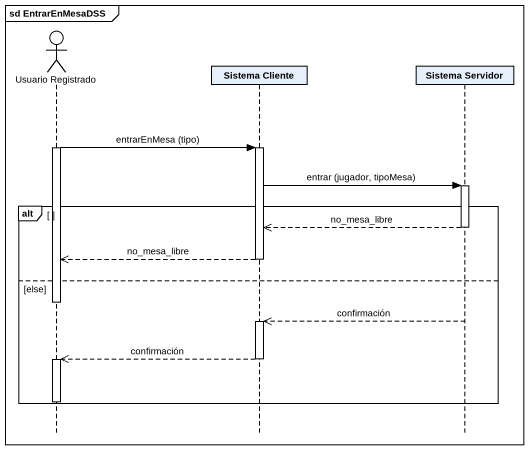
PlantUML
@startuml
mainframe sd EntrarEnMesaDSS
hide footbox
actor "Usuario Registrado" as Usuario_Registrado
participant "Sistema Cliente" as Sistema_Cliente
participant "Sistema Servidor" as Sistema_Servidor

activate Usuario_Registrado
Usuario_Registrado -> Sistema_Cliente : entrarEnMesa (tipo)
activate Sistema_Cliente
Sistema_Cliente -> Sistema_Servidor : entrar (jugador, tipoMesa)
activate Sistema_Servidor
alt
  Sistema_Servidor -->> Sistema_Cliente : no_mesa_libre
  deactivate Sistema_Servidor
  Sistema_Cliente -->> Usuario_Registrado : no_mesa_libre
  deactivate Sistema_Cliente
else else
  deactivate Usuario_Registrado
  Sistema_Servidor -->> Sistema_Cliente : confirmación
  activate Sistema_Cliente
  Sistema_Cliente -->> Usuario_Registrado : confirmación
  deactivate Sistema_Cliente
  activate Usuario_Registrado
  deactivate Usuario_Registrado
end
@enduml
